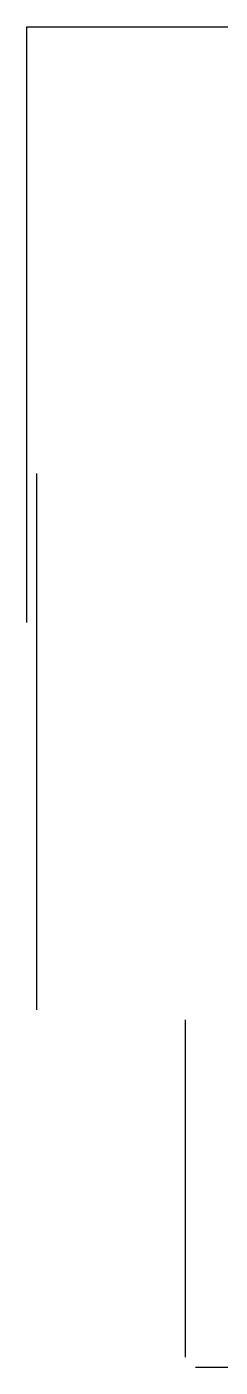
# Model space of a CAD drawing. Extents: x -18.2 to 24.4, y -13.4 to 16.4.
# Drawn here: x -0.93 to -0.735, y -0.64 to 0.71 of the extents above; entities that cross this region are included whole.
import ezdxf

# ---------------------------------------------------------------- set-up
doc = ezdxf.new("R2010")
doc.units = 0
doc.layers.add('1-0_REZ', color=7, linetype='CONTINUOUS')

msp = doc.modelspace()

# ---------------------------------------------------------------- linework, layer by layer
at = {"layer": '1-0_REZ'}
for p, q in [((-0.93, 0.71), (-0.67, 0.71)), ((-0.93, 0.11), (-0.93, 0.71)), ((-0.92, -0.28), (-0.92, 0.26)), ((-0.77, -0.63), (-0.77, -0.29)), ((-0.76, -0.64), (-0.57, -0.64))]:
    msp.add_line(p, q, dxfattribs=at)

doc.saveas('drawing.dxf')
